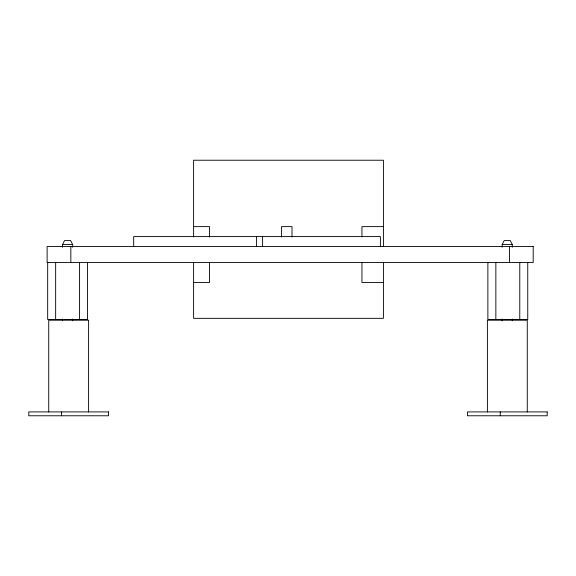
<?xml version="1.0" encoding="UTF-8"?>
<svg xmlns="http://www.w3.org/2000/svg" width="576" height="576" viewBox="0 0 576 576"><rect width="100%" height="100%" fill="white"/><g stroke="black" fill="none" stroke-linecap="round" stroke-linejoin="round"><path stroke-width="0.86" d="M62.546 247.255L62.546 244.562L64.57 240.581L70.646 240.581L72.677 244.562L72.677 247.255M502.171 247.255L502.171 244.562L504.194 240.581L510.278 240.581L512.302 244.562L512.302 247.255M193.601 226.62L209.549 226.62L209.549 237.024M383.414 226.62L361.937 226.62L361.937 237.024M62.546 244.562L72.677 244.562M502.171 244.562L512.302 244.562M193.601 282.449L209.549 282.449L209.549 262.706M383.414 282.449L361.937 282.449L361.937 262.706M527.753 262.267L527.753 319.493L487.879 319.493L487.879 262.267M527.263 411.919L527.263 320.213L487.39 320.213L487.39 411.919M519.775 262.267L519.775 319.493M512.302 318.974L512.302 320.767M509.472 246.557L509.472 262.512M502.171 318.974L502.171 320.767M500.249 411.919L500.249 415.771M495.85 262.267L495.85 319.493M383.414 246.557L383.414 160.229L193.601 160.229L193.601 237.024M383.414 262.642L383.414 318.334L193.601 318.334L193.601 262.642M380.39 246.557L380.39 236.592L133.668 236.592L133.668 246.557M292.01 237.024L292.01 226.62L281.513 226.62L281.513 237.024M262.591 236.592L262.591 246.557M256.594 236.592L256.594 246.557M88.61 411.919L88.61 320.213L48.737 320.213L48.737 411.919M87.545 262.267L87.545 319.493L47.671 319.493L47.671 262.267M79.574 262.267L79.574 319.493M72.677 318.974L72.677 320.767M70.841 246.557L70.841 262.512M62.546 318.974L62.546 320.767M61.596 411.919L61.596 415.771M55.649 262.267L55.649 319.493M533.196 246.557L47.117 246.557L47.117 262.512L533.196 262.512L533.196 246.557M108.547 411.919L28.8 411.919L28.8 415.771L108.547 415.771L108.547 411.919M547.2 411.919L467.453 411.919L467.453 415.771L547.2 415.771L547.2 411.919"/></g></svg>
